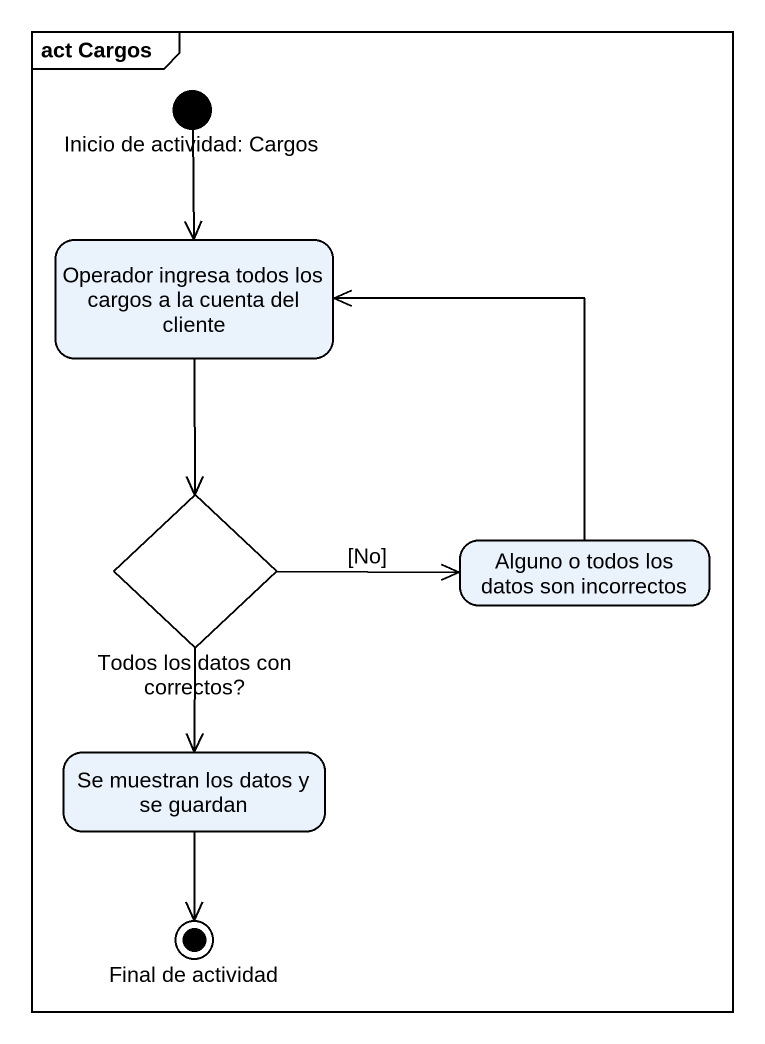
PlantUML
@startuml
mainframe act Cargos
hide empty description
state "Inicio de actividad: Cargos" as Inicio_de_actividad_Cargos <<start>>
state "Operador ingresa todos los cargos a la cuenta del cliente" as Operador_ingresa_todos_los
state "Todos los datos con correctos?" as Todos_los_datos_con <<choice>>
state "Alguno o todos los datos son incorrectos" as Alguno_o_todos_los_datos
state "Se muestran los datos y se guardan" as Se_muestran_los_datos_y_se
state "Final de actividad" as Final_de_actividad <<end>>
Inicio_de_actividad_Cargos --> Operador_ingresa_todos_los
Operador_ingresa_todos_los --> Todos_los_datos_con
Todos_los_datos_con -right-> Alguno_o_todos_los_datos : [No]
Todos_los_datos_con --> Se_muestran_los_datos_y_se
Alguno_o_todos_los_datos -up-> Operador_ingresa_todos_los
Se_muestran_los_datos_y_se --> Final_de_actividad
@enduml
